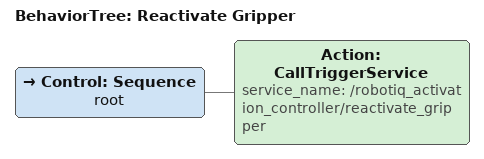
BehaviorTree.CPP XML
<?xml version="1.0" ?>
<root BTCPP_format="4" main_tree_to_execute="Reactivate Gripper">
  <BehaviorTree ID="Reactivate Gripper" _description="Reactivate the gripper">
    <Control ID="Sequence" name="root">
      <Action
        ID="CallTriggerService"
        service_name="/robotiq_activation_controller/reactivate_gripper"
      />
    </Control>
  </BehaviorTree>
</root>
